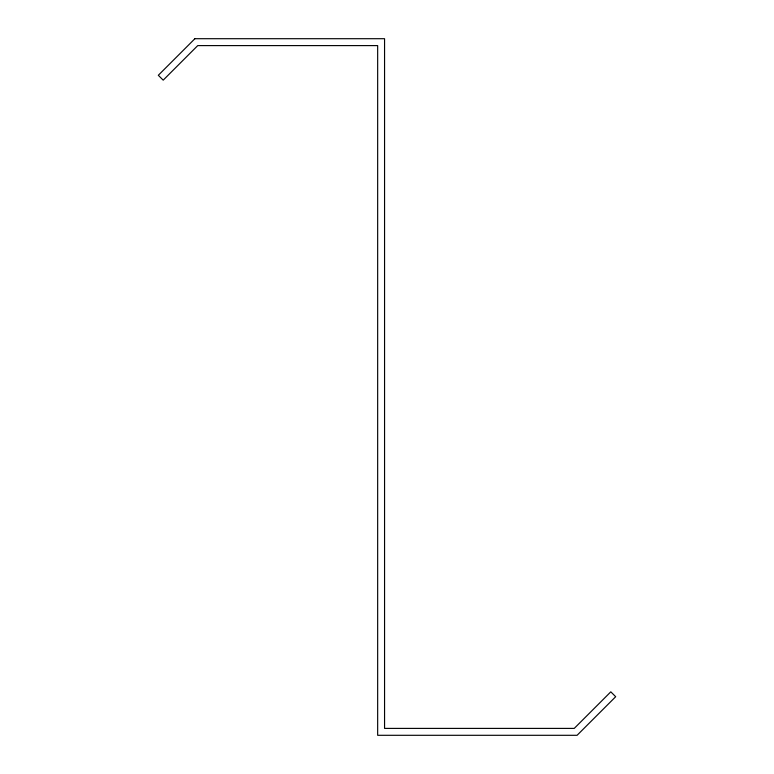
<?xml version="1.0" encoding="UTF-8"?>
<svg xmlns="http://www.w3.org/2000/svg" width="774" height="774" viewBox="0 0 774 774"><rect width="100%" height="100%" fill="white"/><g stroke="black" fill="none" stroke-linecap="round" stroke-linejoin="round"><path stroke-width="1.16" d="M194.893 38.7L158.312 75.281L163.198 80.157L197.747 45.598L377.664 45.598L377.664 735.3L577.085 735.3L615.688 696.706L610.802 691.83L574.231 728.402L384.562 728.402L384.562 38.7L194.893 38.7"/></g></svg>
